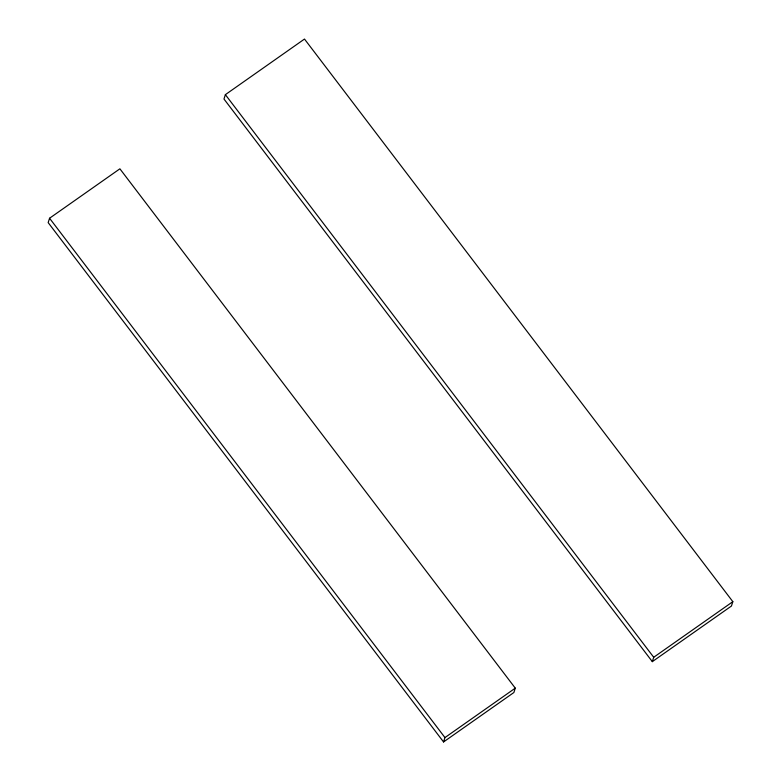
<?xml version="1.0" encoding="UTF-8"?>
<svg xmlns="http://www.w3.org/2000/svg" width="781" height="781" viewBox="0 0 781 781"><rect width="100%" height="100%" fill="white"/><g stroke="black" fill="none" stroke-linecap="round" stroke-linejoin="round"><path stroke-width="1.17" d="M49.564 218.241L48.158 222.605L443.549 741.95L513.878 692.522L515.284 688.149L119.893 168.813L49.564 218.241L444.955 737.586L443.549 741.95M225.377 94.657L223.981 99.031L652.32 661.644L731.436 606.036L732.842 601.673L304.492 39.05L225.377 94.657L653.717 657.28L652.32 661.644M444.955 737.586L515.284 688.149M653.717 657.28L732.842 601.673"/></g></svg>
